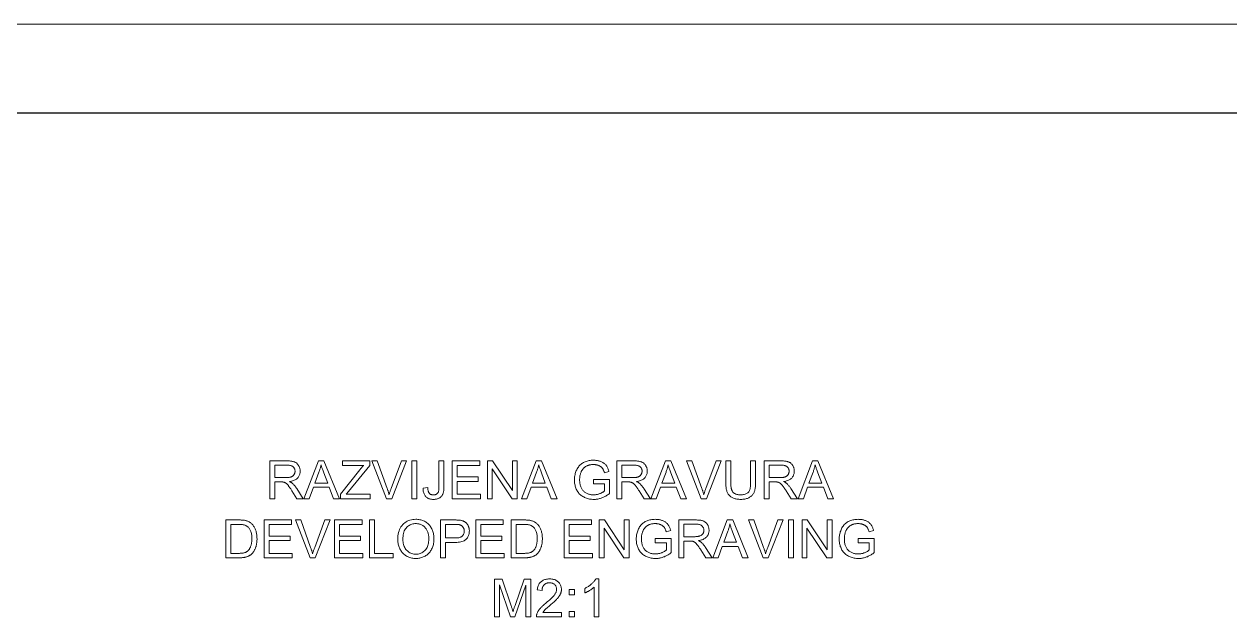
# Model space of a CAD drawing. Extents: x 0 to 594, y 0 to 575.
# Drawn here: x 426.4 to 521.9, y 373.1 to 420 of the extents above; entities that cross this region are included whole.
import ezdxf

# ---------------------------------------------------------------- set-up
doc = ezdxf.new("R2010")
doc.units = 0

msp = doc.modelspace()

# ---------------------------------------------------------------- linework, layer by layer
at = {"color": 7, "lineweight": 13}
msp.add_line((594, 420.043), (0, 420.043), dxfattribs=at)
at = {"color": 7, "lineweight": 30}
msp.add_line((586.929, 412.971), (28.286, 412.971), dxfattribs=at)
at = {"color": 7, "lineweight": 13}
for points in [[(445.867, 382.428), (445.867, 385.428), (447.197, 385.428), (447.275, 385.427), (447.35, 385.425), (447.42, 385.421), (447.487, 385.415), (447.55, 385.408), (447.609, 385.399), (447.664, 385.388), (447.715, 385.376), (447.763, 385.362), (447.807, 385.347), (447.848, 385.33), (447.887, 385.31), (447.924, 385.287), (447.96, 385.263), (447.994, 385.235), (448.027, 385.205), (448.058, 385.173), (448.087, 385.138), (448.114, 385.101), (448.14, 385.062), (448.164, 385.02), (448.185, 384.978), (448.204, 384.935), (448.22, 384.891), (448.234, 384.846), (448.245, 384.801), (448.254, 384.754), (448.26, 384.707), (448.264, 384.658), (448.265, 384.609), (448.263, 384.546), (448.257, 384.486), (448.246, 384.427), (448.232, 384.37), (448.213, 384.315), (448.191, 384.262), (448.164, 384.212), (448.133, 384.163), (448.098, 384.116), (448.058, 384.071), (448.015, 384.029), (447.967, 383.99), (447.914, 383.954), (447.857, 383.921), (447.795, 383.892), (447.729, 383.866), (447.659, 383.843), (447.584, 383.823), (447.504, 383.806), (447.42, 383.793), (447.451, 383.778), (447.48, 383.763), (447.508, 383.748), (447.534, 383.733), (447.559, 383.718), (447.582, 383.703), (447.603, 383.688), (447.624, 383.673), (447.642, 383.658), (447.659, 383.643), (447.694, 383.611), (447.728, 383.576), (447.762, 383.54), (447.796, 383.503), (447.829, 383.464), (447.861, 383.423), (447.894, 383.381), (447.926, 383.337), (447.958, 383.291), (447.989, 383.244), (448.511, 382.428), (448.011, 382.428), (447.614, 383.052), (447.58, 383.105), (447.547, 383.155), (447.515, 383.203), (447.485, 383.248), (447.456, 383.29), (447.428, 383.33), (447.401, 383.368), (447.375, 383.403), (447.351, 383.435), (447.328, 383.465), (447.306, 383.493), (447.284, 383.519), (447.262, 383.544), (447.242, 383.566), (447.221, 383.587), (447.201, 383.606), (447.182, 383.624), (447.163, 383.64), (447.144, 383.654), (447.126, 383.666), (447.108, 383.677), (447.091, 383.687), (447.073, 383.697), (447.055, 383.706), (447.036, 383.715), (447.018, 383.722), (447, 383.729), (446.982, 383.735), (446.964, 383.741), (446.945, 383.746), (446.931, 383.748), (446.915, 383.751), (446.897, 383.753), (446.877, 383.755), (446.856, 383.756), (446.833, 383.758), (446.808, 383.759), (446.782, 383.759), (446.754, 383.76), (446.724, 383.76), (446.264, 383.76), (446.264, 382.428)], [(446.264, 384.104), (447.117, 384.104), (447.17, 384.104), (447.221, 384.106), (447.27, 384.109), (447.316, 384.113), (447.36, 384.118), (447.401, 384.124), (447.44, 384.131), (447.477, 384.14), (447.511, 384.149), (447.543, 384.16), (447.573, 384.172), (447.601, 384.185), (447.628, 384.2), (447.654, 384.216), (447.678, 384.233), (447.7, 384.252), (447.721, 384.272), (447.741, 384.293), (447.759, 384.316), (447.776, 384.34), (447.791, 384.365), (447.805, 384.391), (447.817, 384.416), (447.827, 384.443), (447.836, 384.469), (447.843, 384.497), (447.849, 384.524), (447.853, 384.552), (447.855, 384.58), (447.856, 384.609), (447.854, 384.651), (447.85, 384.691), (447.842, 384.73), (447.831, 384.767), (447.817, 384.803), (447.8, 384.837), (447.78, 384.87), (447.757, 384.901), (447.731, 384.931), (447.701, 384.959), (447.669, 384.985), (447.632, 385.009), (447.592, 385.029), (447.549, 385.047), (447.502, 385.062), (447.451, 385.074), (447.397, 385.084), (447.339, 385.091), (447.278, 385.095), (447.213, 385.096), (446.264, 385.096)], [(448.558, 382.428), (449.71, 385.428), (450.138, 385.428), (451.365, 382.428), (450.913, 382.428), (450.563, 383.336), (449.309, 383.336), (448.979, 382.428)], [(449.423, 383.66), (450.44, 383.66), (450.127, 384.491), (450.099, 384.565), (450.073, 384.637), (450.048, 384.706), (450.024, 384.772), (450.002, 384.835), (449.982, 384.896), (449.963, 384.954), (449.945, 385.01), (449.929, 385.063), (449.914, 385.113), (449.903, 385.055), (449.89, 384.997), (449.876, 384.94), (449.861, 384.883), (449.845, 384.825), (449.829, 384.768), (449.811, 384.711), (449.793, 384.654), (449.773, 384.597), (449.753, 384.54)], [(451.443, 382.428), (451.443, 382.796), (452.98, 384.718), (453.013, 384.758), (453.045, 384.797), (453.077, 384.836), (453.108, 384.873), (453.14, 384.909), (453.171, 384.944), (453.201, 384.978), (453.231, 385.011), (453.261, 385.043), (453.291, 385.074), (451.617, 385.074), (451.617, 385.428), (453.766, 385.428), (453.766, 385.074), (452.082, 382.993), (451.899, 382.782), (453.815, 382.782), (453.815, 382.428)], [(455.1, 382.428), (453.938, 385.428), (454.367, 385.428), (455.147, 383.248), (455.166, 383.196), (455.183, 383.145), (455.201, 383.094), (455.217, 383.044), (455.234, 382.995), (455.249, 382.946), (455.264, 382.898), (455.278, 382.85), (455.292, 382.803), (455.305, 382.757), (455.319, 382.806), (455.333, 382.856), (455.348, 382.905), (455.364, 382.954), (455.38, 383.003), (455.396, 383.052), (455.413, 383.101), (455.43, 383.15), (455.448, 383.199), (455.466, 383.248), (456.277, 385.428), (456.682, 385.428), (455.507, 382.428)], [(457.105, 382.428), (457.105, 385.428), (457.502, 385.428), (457.502, 382.428)], [(458, 383.279), (458.358, 383.328), (458.362, 383.262), (458.368, 383.199), (458.375, 383.142), (458.385, 383.088), (458.397, 383.039), (458.411, 382.994), (458.427, 382.953), (458.445, 382.917), (458.465, 382.885), (458.487, 382.858), (458.511, 382.833), (458.536, 382.812), (458.563, 382.793), (458.592, 382.776), (458.623, 382.762), (458.656, 382.751), (458.69, 382.742), (458.726, 382.736), (458.764, 382.732), (458.804, 382.731), (458.833, 382.731), (458.862, 382.733), (458.89, 382.737), (458.917, 382.742), (458.943, 382.748), (458.968, 382.755), (458.993, 382.764), (459.017, 382.775), (459.04, 382.786), (459.062, 382.799), (459.083, 382.813), (459.102, 382.829), (459.121, 382.845), (459.138, 382.862), (459.153, 382.88), (459.168, 382.899), (459.181, 382.919), (459.192, 382.94), (459.202, 382.962), (459.211, 382.986), (459.219, 383.01), (459.226, 383.038), (459.232, 383.069), (459.237, 383.102), (459.242, 383.138), (459.246, 383.177), (459.248, 383.219), (459.25, 383.263), (459.252, 383.311), (459.252, 383.361), (459.252, 385.428), (459.649, 385.428), (459.649, 383.384), (459.648, 383.31), (459.645, 383.24), (459.641, 383.173), (459.635, 383.109), (459.626, 383.049), (459.616, 382.993), (459.604, 382.94), (459.591, 382.89), (459.575, 382.843), (459.558, 382.8), (459.539, 382.76), (459.517, 382.722), (459.494, 382.685), (459.468, 382.651), (459.44, 382.618), (459.41, 382.588), (459.378, 382.559), (459.344, 382.532), (459.308, 382.508), (459.27, 382.485), (459.229, 382.465), (459.188, 382.446), (459.145, 382.43), (459.101, 382.416), (459.055, 382.404), (459.008, 382.394), (458.959, 382.386), (458.91, 382.381), (458.859, 382.378), (458.806, 382.377), (458.729, 382.379), (458.655, 382.386), (458.586, 382.397), (458.52, 382.413), (458.457, 382.433), (458.399, 382.458), (458.344, 382.488), (458.293, 382.522), (458.245, 382.561), (458.201, 382.604), (458.161, 382.651), (458.126, 382.704), (458.095, 382.76), (458.068, 382.821), (458.046, 382.886), (458.028, 382.956), (458.014, 383.03), (458.005, 383.109), (458, 383.192)], [(460.306, 382.428), (460.306, 385.428), (462.475, 385.428), (462.475, 385.074), (460.703, 385.074), (460.703, 384.155), (462.363, 384.155), (462.363, 383.803), (460.703, 383.803), (460.703, 382.782), (462.545, 382.782), (462.545, 382.428)], [(463.089, 382.428), (463.089, 385.428), (463.496, 385.428), (465.072, 383.072), (465.072, 385.428), (465.453, 385.428), (465.453, 382.428), (465.045, 382.428), (463.47, 384.785), (463.47, 382.428)], [(465.79, 382.428), (466.942, 385.428), (467.37, 385.428), (468.598, 382.428), (468.146, 382.428), (467.796, 383.336), (466.541, 383.336), (466.212, 382.428)], [(466.656, 383.66), (467.673, 383.66), (467.36, 384.491), (467.332, 384.565), (467.306, 384.637), (467.281, 384.706), (467.257, 384.772), (467.235, 384.835), (467.215, 384.896), (467.195, 384.954), (467.178, 385.01), (467.162, 385.063), (467.147, 385.113), (467.135, 385.055), (467.122, 384.997), (467.108, 384.94), (467.094, 384.883), (467.078, 384.825), (467.061, 384.768), (467.044, 384.711), (467.025, 384.654), (467.006, 384.597), (466.985, 384.54)], [(471.483, 383.605), (471.483, 383.957), (472.754, 383.959), (472.754, 382.845), (472.695, 382.8), (472.636, 382.757), (472.577, 382.716), (472.517, 382.677), (472.457, 382.641), (472.396, 382.607), (472.335, 382.575), (472.274, 382.546), (472.212, 382.519), (472.15, 382.494), (472.088, 382.472), (472.025, 382.452), (471.962, 382.434), (471.899, 382.419), (471.835, 382.406), (471.771, 382.396), (471.707, 382.387), (471.642, 382.381), (471.577, 382.378), (471.512, 382.377), (471.424, 382.379), (471.338, 382.384), (471.254, 382.394), (471.171, 382.407), (471.09, 382.424), (471.011, 382.445), (470.933, 382.469), (470.857, 382.498), (470.782, 382.53), (470.709, 382.566), (470.638, 382.606), (470.571, 382.648), (470.508, 382.695), (470.448, 382.744), (470.392, 382.797), (470.339, 382.854), (470.29, 382.914), (470.244, 382.977), (470.202, 383.043), (470.163, 383.113), (470.128, 383.186), (470.097, 383.26), (470.069, 383.336), (470.046, 383.413), (470.025, 383.492), (470.009, 383.573), (469.996, 383.656), (469.987, 383.74), (469.981, 383.826), (469.979, 383.914), (469.981, 384.001), (469.987, 384.086), (469.996, 384.171), (470.009, 384.255), (470.025, 384.337), (470.045, 384.418), (470.069, 384.498), (470.096, 384.577), (470.128, 384.655), (470.162, 384.731), (470.201, 384.805), (470.242, 384.875), (470.287, 384.941), (470.335, 385.003), (470.386, 385.062), (470.44, 385.116), (470.498, 385.167), (470.558, 385.213), (470.622, 385.256), (470.689, 385.295), (470.759, 385.33), (470.831, 385.361), (470.905, 385.389), (470.981, 385.413), (471.059, 385.433), (471.139, 385.45), (471.222, 385.462), (471.306, 385.472), (471.393, 385.477), (471.481, 385.479), (471.546, 385.478), (471.609, 385.475), (471.671, 385.47), (471.732, 385.462), (471.791, 385.453), (471.849, 385.441), (471.906, 385.427), (471.962, 385.412), (472.016, 385.394), (472.07, 385.374), (472.121, 385.352), (472.17, 385.328), (472.217, 385.303), (472.262, 385.276), (472.304, 385.248), (472.344, 385.217), (472.382, 385.185), (472.418, 385.152), (472.451, 385.117), (472.482, 385.08), (472.511, 385.041), (472.539, 385), (472.565, 384.957), (472.59, 384.911), (472.613, 384.863), (472.635, 384.813), (472.656, 384.76), (472.675, 384.705), (472.693, 384.648), (472.709, 384.589), (472.351, 384.491), (472.337, 384.535), (472.323, 384.578), (472.308, 384.619), (472.292, 384.658), (472.275, 384.695), (472.258, 384.73), (472.24, 384.763), (472.222, 384.794), (472.203, 384.824), (472.183, 384.851), (472.162, 384.876), (472.14, 384.901), (472.115, 384.925), (472.089, 384.947), (472.061, 384.969), (472.032, 384.989), (472.001, 385.009), (471.968, 385.027), (471.933, 385.044), (471.897, 385.061), (471.859, 385.076), (471.821, 385.089), (471.781, 385.101), (471.741, 385.111), (471.7, 385.12), (471.659, 385.127), (471.616, 385.132), (471.573, 385.136), (471.528, 385.139), (471.483, 385.139), (471.43, 385.138), (471.377, 385.136), (471.327, 385.132), (471.277, 385.126), (471.23, 385.119), (471.183, 385.109), (471.138, 385.099), (471.095, 385.086), (471.053, 385.072), (471.013, 385.056), (470.974, 385.039), (470.936, 385.021), (470.9, 385.002), (470.866, 384.982), (470.833, 384.961), (470.802, 384.938), (470.772, 384.915), (470.744, 384.89), (470.718, 384.865), (470.692, 384.839), (470.669, 384.811), (470.646, 384.783), (470.624, 384.755), (470.604, 384.726), (470.584, 384.697), (470.566, 384.667), (470.549, 384.636), (470.532, 384.605), (470.517, 384.574), (470.503, 384.542), (470.481, 384.486), (470.462, 384.429), (470.445, 384.371), (470.43, 384.312), (470.417, 384.252), (470.407, 384.191), (470.399, 384.129), (470.393, 384.066), (470.39, 384.003), (470.389, 383.938), (470.39, 383.859), (470.394, 383.783), (470.401, 383.709), (470.411, 383.638), (470.423, 383.57), (470.438, 383.504), (470.456, 383.441), (470.477, 383.38), (470.5, 383.322), (470.527, 383.267), (470.556, 383.214), (470.587, 383.164), (470.621, 383.117), (470.657, 383.073), (470.696, 383.032), (470.738, 382.993), (470.782, 382.957), (470.828, 382.924), (470.877, 382.893), (470.929, 382.866), (470.982, 382.841), (471.036, 382.819), (471.09, 382.799), (471.145, 382.782), (471.201, 382.768), (471.257, 382.756), (471.314, 382.747), (471.372, 382.74), (471.43, 382.736), (471.489, 382.735), (471.541, 382.736), (471.592, 382.739), (471.643, 382.744), (471.694, 382.751), (471.744, 382.76), (471.794, 382.771), (471.844, 382.783), (471.894, 382.798), (471.944, 382.815), (471.993, 382.834), (472.041, 382.854), (472.086, 382.874), (472.13, 382.895), (472.17, 382.916), (472.209, 382.937), (472.245, 382.958), (472.279, 382.98), (472.31, 383.001), (472.339, 383.023), (472.365, 383.046), (472.365, 383.605)], [(473.346, 382.428), (473.346, 385.428), (474.676, 385.428), (474.754, 385.427), (474.828, 385.425), (474.899, 385.421), (474.966, 385.415), (475.029, 385.408), (475.088, 385.399), (475.143, 385.388), (475.194, 385.376), (475.242, 385.362), (475.286, 385.347), (475.326, 385.33), (475.366, 385.31), (475.403, 385.287), (475.439, 385.263), (475.473, 385.235), (475.506, 385.205), (475.537, 385.173), (475.566, 385.138), (475.593, 385.101), (475.619, 385.062), (475.643, 385.02), (475.664, 384.978), (475.683, 384.935), (475.699, 384.891), (475.713, 384.846), (475.724, 384.801), (475.733, 384.754), (475.739, 384.707), (475.743, 384.658), (475.744, 384.609), (475.742, 384.546), (475.736, 384.486), (475.725, 384.427), (475.711, 384.37), (475.692, 384.315), (475.669, 384.262), (475.643, 384.212), (475.612, 384.163), (475.577, 384.116), (475.537, 384.071), (475.494, 384.029), (475.446, 383.99), (475.393, 383.954), (475.336, 383.921), (475.274, 383.892), (475.208, 383.866), (475.138, 383.843), (475.062, 383.823), (474.983, 383.806), (474.899, 383.793), (474.93, 383.778), (474.959, 383.763), (474.986, 383.748), (475.013, 383.733), (475.037, 383.718), (475.061, 383.703), (475.082, 383.688), (475.102, 383.673), (475.121, 383.658), (475.138, 383.643), (475.173, 383.611), (475.207, 383.576), (475.241, 383.54), (475.274, 383.503), (475.308, 383.464), (475.34, 383.423), (475.373, 383.381), (475.405, 383.337), (475.436, 383.291), (475.468, 383.244), (475.989, 382.428), (475.49, 382.428), (475.093, 383.052), (475.059, 383.105), (475.026, 383.155), (474.994, 383.203), (474.964, 383.248), (474.935, 383.29), (474.907, 383.33), (474.88, 383.368), (474.854, 383.403), (474.83, 383.435), (474.807, 383.465), (474.784, 383.493), (474.763, 383.519), (474.741, 383.544), (474.72, 383.566), (474.7, 383.587), (474.68, 383.606), (474.661, 383.624), (474.642, 383.64), (474.623, 383.654), (474.605, 383.666), (474.587, 383.677), (474.569, 383.687), (474.551, 383.697), (474.533, 383.706), (474.515, 383.715), (474.497, 383.722), (474.479, 383.729), (474.461, 383.735), (474.442, 383.741), (474.424, 383.746), (474.41, 383.748), (474.394, 383.751), (474.376, 383.753), (474.356, 383.755), (474.335, 383.756), (474.312, 383.758), (474.287, 383.759), (474.261, 383.759), (474.233, 383.76), (474.203, 383.76), (473.743, 383.76), (473.743, 382.428)], [(473.743, 384.104), (474.596, 384.104), (474.649, 384.104), (474.7, 384.106), (474.749, 384.109), (474.795, 384.113), (474.838, 384.118), (474.88, 384.124), (474.919, 384.131), (474.955, 384.14), (474.99, 384.149), (475.022, 384.16), (475.052, 384.172), (475.08, 384.185), (475.107, 384.2), (475.133, 384.216), (475.157, 384.233), (475.179, 384.252), (475.2, 384.272), (475.22, 384.293), (475.238, 384.316), (475.255, 384.34), (475.27, 384.365), (475.284, 384.391), (475.296, 384.416), (475.306, 384.443), (475.315, 384.469), (475.322, 384.497), (475.327, 384.524), (475.331, 384.552), (475.334, 384.58), (475.335, 384.609), (475.333, 384.651), (475.328, 384.691), (475.321, 384.73), (475.31, 384.767), (475.296, 384.803), (475.279, 384.837), (475.259, 384.87), (475.236, 384.901), (475.21, 384.931), (475.18, 384.959), (475.147, 384.985), (475.111, 385.009), (475.071, 385.029), (475.028, 385.047), (474.981, 385.062), (474.93, 385.074), (474.876, 385.084), (474.818, 385.091), (474.757, 385.095), (474.692, 385.096), (473.743, 385.096)], [(476.037, 382.428), (477.189, 385.428), (477.616, 385.428), (478.844, 382.428), (478.392, 382.428), (478.042, 383.336), (476.788, 383.336), (476.458, 382.428)], [(476.902, 383.66), (477.919, 383.66), (477.606, 384.491), (477.578, 384.565), (477.552, 384.637), (477.527, 384.706), (477.503, 384.772), (477.481, 384.835), (477.461, 384.896), (477.442, 384.954), (477.424, 385.01), (477.408, 385.063), (477.393, 385.113), (477.381, 385.055), (477.368, 384.997), (477.355, 384.94), (477.34, 384.883), (477.324, 384.825), (477.308, 384.768), (477.29, 384.711), (477.272, 384.654), (477.252, 384.597), (477.232, 384.54)], [(480.019, 382.428), (478.856, 385.428), (479.286, 385.428), (480.066, 383.248), (480.084, 383.196), (480.102, 383.145), (480.12, 383.094), (480.136, 383.044), (480.152, 382.995), (480.168, 382.946), (480.183, 382.898), (480.197, 382.85), (480.21, 382.803), (480.223, 382.757), (480.238, 382.806), (480.252, 382.856), (480.267, 382.905), (480.283, 382.954), (480.299, 383.003), (480.315, 383.052), (480.332, 383.101), (480.349, 383.15), (480.367, 383.199), (480.385, 383.248), (481.195, 385.428), (481.601, 385.428), (480.426, 382.428)], [(483.925, 385.428), (484.322, 385.428), (484.322, 383.695), (484.321, 383.606), (484.318, 383.521), (484.313, 383.44), (484.306, 383.363), (484.297, 383.289), (484.286, 383.219), (484.272, 383.153), (484.257, 383.09), (484.239, 383.031), (484.22, 382.976), (484.198, 382.924), (484.173, 382.874), (484.144, 382.826), (484.112, 382.779), (484.077, 382.735), (484.038, 382.693), (483.996, 382.652), (483.951, 382.614), (483.902, 382.578), (483.851, 382.543), (483.796, 382.512), (483.737, 382.483), (483.675, 382.458), (483.61, 382.437), (483.542, 382.418), (483.47, 382.403), (483.395, 382.392), (483.317, 382.383), (483.235, 382.378), (483.15, 382.377), (483.067, 382.378), (482.987, 382.383), (482.911, 382.39), (482.837, 382.4), (482.767, 382.413), (482.699, 382.429), (482.635, 382.448), (482.574, 382.47), (482.515, 382.494), (482.46, 382.522), (482.408, 382.552), (482.359, 382.585), (482.313, 382.621), (482.27, 382.659), (482.23, 382.7), (482.194, 382.743), (482.16, 382.789), (482.129, 382.838), (482.102, 382.889), (482.077, 382.943), (482.056, 383), (482.036, 383.061), (482.019, 383.126), (482.004, 383.195), (481.992, 383.268), (481.981, 383.345), (481.973, 383.427), (481.967, 383.512), (481.964, 383.601), (481.963, 383.695), (481.963, 385.428), (482.36, 385.428), (482.36, 383.697), (482.361, 383.621), (482.363, 383.548), (482.366, 383.481), (482.371, 383.417), (482.378, 383.357), (482.386, 383.302), (482.395, 383.25), (482.406, 383.203), (482.419, 383.16), (482.433, 383.121), (482.448, 383.084), (482.466, 383.05), (482.486, 383.017), (482.507, 382.986), (482.531, 382.957), (482.557, 382.929), (482.585, 382.903), (482.616, 382.879), (482.648, 382.856), (482.682, 382.835), (482.718, 382.816), (482.756, 382.799), (482.795, 382.784), (482.836, 382.771), (482.879, 382.76), (482.923, 382.751), (482.969, 382.744), (483.016, 382.739), (483.065, 382.736), (483.115, 382.735), (483.2, 382.737), (483.28, 382.743), (483.355, 382.753), (483.425, 382.767), (483.49, 382.784), (483.55, 382.806), (483.605, 382.832), (483.655, 382.862), (483.699, 382.896), (483.739, 382.933), (483.775, 382.977), (483.806, 383.027), (483.834, 383.085), (483.858, 383.151), (483.879, 383.223), (483.896, 383.303), (483.909, 383.391), (483.918, 383.485), (483.923, 383.587), (483.925, 383.697)], [(484.989, 382.428), (484.989, 385.428), (486.32, 385.428), (486.398, 385.427), (486.472, 385.425), (486.543, 385.421), (486.61, 385.415), (486.673, 385.408), (486.732, 385.399), (486.787, 385.388), (486.838, 385.376), (486.886, 385.362), (486.929, 385.347), (486.97, 385.33), (487.01, 385.31), (487.047, 385.287), (487.083, 385.263), (487.117, 385.235), (487.15, 385.205), (487.181, 385.173), (487.21, 385.138), (487.237, 385.101), (487.263, 385.062), (487.287, 385.02), (487.308, 384.978), (487.327, 384.935), (487.343, 384.891), (487.357, 384.846), (487.368, 384.801), (487.377, 384.754), (487.383, 384.707), (487.387, 384.658), (487.388, 384.609), (487.386, 384.546), (487.38, 384.486), (487.369, 384.427), (487.355, 384.37), (487.336, 384.315), (487.313, 384.262), (487.287, 384.212), (487.256, 384.163), (487.22, 384.116), (487.181, 384.071), (487.138, 384.029), (487.089, 383.99), (487.037, 383.954), (486.98, 383.921), (486.918, 383.892), (486.852, 383.866), (486.781, 383.843), (486.706, 383.823), (486.627, 383.806), (486.543, 383.793), (486.573, 383.778), (486.603, 383.763), (486.63, 383.748), (486.657, 383.733), (486.681, 383.718), (486.705, 383.703), (486.726, 383.688), (486.746, 383.673), (486.765, 383.658), (486.782, 383.643), (486.817, 383.611), (486.851, 383.576), (486.885, 383.54), (486.918, 383.503), (486.951, 383.464), (486.984, 383.423), (487.017, 383.381), (487.049, 383.337), (487.08, 383.291), (487.112, 383.244), (487.633, 382.428), (487.134, 382.428), (486.737, 383.052), (486.703, 383.105), (486.67, 383.155), (486.638, 383.203), (486.608, 383.248), (486.578, 383.29), (486.55, 383.33), (486.524, 383.368), (486.498, 383.403), (486.474, 383.435), (486.451, 383.465), (486.428, 383.493), (486.407, 383.519), (486.385, 383.544), (486.364, 383.566), (486.344, 383.587), (486.324, 383.606), (486.305, 383.624), (486.286, 383.64), (486.267, 383.654), (486.249, 383.666), (486.231, 383.677), (486.213, 383.687), (486.195, 383.697), (486.177, 383.706), (486.159, 383.715), (486.141, 383.722), (486.123, 383.729), (486.105, 383.735), (486.086, 383.741), (486.068, 383.746), (486.054, 383.748), (486.037, 383.751), (486.02, 383.753), (486, 383.755), (485.979, 383.756), (485.956, 383.758), (485.931, 383.759), (485.905, 383.759), (485.877, 383.76), (485.847, 383.76), (485.386, 383.76), (485.386, 382.428)], [(485.386, 384.104), (486.24, 384.104), (486.293, 384.104), (486.344, 384.106), (486.392, 384.109), (486.439, 384.113), (486.482, 384.118), (486.524, 384.124), (486.563, 384.131), (486.599, 384.14), (486.634, 384.149), (486.665, 384.16), (486.695, 384.172), (486.724, 384.185), (486.751, 384.2), (486.776, 384.216), (486.801, 384.233), (486.823, 384.252), (486.844, 384.272), (486.864, 384.293), (486.882, 384.316), (486.899, 384.34), (486.914, 384.365), (486.927, 384.391), (486.939, 384.416), (486.95, 384.443), (486.959, 384.469), (486.966, 384.497), (486.971, 384.524), (486.975, 384.552), (486.978, 384.58), (486.979, 384.609), (486.977, 384.651), (486.972, 384.691), (486.965, 384.73), (486.954, 384.767), (486.94, 384.803), (486.923, 384.837), (486.903, 384.87), (486.88, 384.901), (486.853, 384.931), (486.824, 384.959), (486.791, 384.985), (486.755, 385.009), (486.715, 385.029), (486.672, 385.047), (486.625, 385.062), (486.574, 385.074), (486.52, 385.084), (486.462, 385.091), (486.401, 385.095), (486.336, 385.096), (485.386, 385.096)], [(487.68, 382.428), (488.833, 385.428), (489.26, 385.428), (490.488, 382.428), (490.036, 382.428), (489.686, 383.336), (488.431, 383.336), (488.102, 382.428)], [(488.546, 383.66), (489.563, 383.66), (489.25, 384.491), (489.222, 384.565), (489.196, 384.637), (489.171, 384.706), (489.147, 384.772), (489.125, 384.835), (489.105, 384.896), (489.086, 384.954), (489.068, 385.01), (489.052, 385.063), (489.037, 385.113), (489.025, 385.055), (489.012, 384.997), (488.999, 384.94), (488.984, 384.883), (488.968, 384.825), (488.952, 384.768), (488.934, 384.711), (488.915, 384.654), (488.896, 384.597), (488.876, 384.54)], [(442.365, 377.746), (442.365, 380.746), (443.399, 380.746), (443.467, 380.745), (443.532, 380.744), (443.594, 380.742), (443.652, 380.739), (443.707, 380.735), (443.759, 380.73), (443.807, 380.725), (443.853, 380.718), (443.894, 380.711), (443.933, 380.703), (443.984, 380.69), (444.033, 380.675), (444.081, 380.658), (444.127, 380.64), (444.172, 380.619), (444.215, 380.597), (444.257, 380.573), (444.297, 380.546), (444.336, 380.518), (444.373, 380.488), (444.419, 380.447), (444.463, 380.403), (444.504, 380.358), (444.544, 380.31), (444.58, 380.259), (444.615, 380.207), (444.646, 380.152), (444.676, 380.096), (444.703, 380.037), (444.728, 379.975), (444.75, 379.912), (444.77, 379.847), (444.788, 379.78), (444.803, 379.711), (444.816, 379.641), (444.827, 379.569), (444.835, 379.495), (444.841, 379.419), (444.844, 379.341), (444.846, 379.262), (444.845, 379.195), (444.842, 379.129), (444.838, 379.064), (444.833, 379.001), (444.826, 378.94), (444.817, 378.88), (444.806, 378.822), (444.794, 378.765), (444.781, 378.71), (444.766, 378.656), (444.749, 378.604), (444.732, 378.554), (444.714, 378.506), (444.695, 378.46), (444.675, 378.415), (444.654, 378.372), (444.632, 378.331), (444.609, 378.292), (444.586, 378.255), (444.561, 378.219), (444.536, 378.186), (444.51, 378.153), (444.484, 378.122), (444.457, 378.093), (444.43, 378.065), (444.403, 378.038), (444.375, 378.013), (444.346, 377.99), (444.317, 377.968), (444.288, 377.947), (444.258, 377.928), (444.226, 377.91), (444.193, 377.892), (444.159, 377.876), (444.124, 377.86), (444.088, 377.846), (444.05, 377.832), (444.011, 377.819), (443.971, 377.808), (443.93, 377.797), (443.887, 377.787), (443.843, 377.778), (443.798, 377.771), (443.752, 377.764), (443.704, 377.759), (443.656, 377.754), (443.606, 377.75), (443.554, 377.748), (443.502, 377.746), (443.448, 377.746)], [(442.762, 378.1), (443.403, 378.1), (443.461, 378.1), (443.516, 378.102), (443.569, 378.105), (443.62, 378.109), (443.668, 378.114), (443.713, 378.12), (443.756, 378.127), (443.796, 378.135), (443.833, 378.145), (443.868, 378.155), (443.901, 378.167), (443.933, 378.179), (443.964, 378.192), (443.992, 378.206), (444.02, 378.222), (444.046, 378.238), (444.071, 378.254), (444.095, 378.272), (444.117, 378.291), (444.137, 378.311), (444.165, 378.34), (444.191, 378.371), (444.217, 378.404), (444.24, 378.439), (444.263, 378.476), (444.284, 378.515), (444.305, 378.556), (444.323, 378.599), (444.341, 378.643), (444.357, 378.69), (444.372, 378.739), (444.386, 378.79), (444.398, 378.842), (444.408, 378.897), (444.417, 378.954), (444.424, 379.013), (444.429, 379.074), (444.433, 379.136), (444.435, 379.201), (444.436, 379.268), (444.435, 379.36), (444.43, 379.448), (444.422, 379.531), (444.412, 379.61), (444.398, 379.684), (444.381, 379.755), (444.361, 379.82), (444.337, 379.882), (444.311, 379.939), (444.282, 379.992), (444.25, 380.041), (444.217, 380.086), (444.183, 380.128), (444.148, 380.167), (444.111, 380.203), (444.072, 380.235), (444.033, 380.264), (443.992, 380.289), (443.95, 380.311), (443.906, 380.33), (443.872, 380.342), (443.835, 380.352), (443.793, 380.362), (443.747, 380.37), (443.698, 380.376), (443.645, 380.382), (443.588, 380.386), (443.526, 380.389), (443.461, 380.391), (443.393, 380.392), (442.762, 380.392)], [(445.4, 377.746), (445.4, 380.746), (447.569, 380.746), (447.569, 380.392), (445.797, 380.392), (445.797, 379.473), (447.457, 379.473), (447.457, 379.121), (445.797, 379.121), (445.797, 378.1), (447.639, 378.1), (447.639, 377.746)], [(449.045, 377.746), (447.882, 380.746), (448.312, 380.746), (449.092, 378.566), (449.11, 378.514), (449.128, 378.463), (449.146, 378.412), (449.162, 378.362), (449.178, 378.313), (449.194, 378.264), (449.209, 378.216), (449.223, 378.168), (449.236, 378.121), (449.249, 378.075), (449.263, 378.124), (449.278, 378.173), (449.293, 378.223), (449.309, 378.272), (449.325, 378.321), (449.341, 378.37), (449.358, 378.419), (449.375, 378.468), (449.393, 378.517), (449.411, 378.566), (450.221, 380.746), (450.627, 380.746), (449.452, 377.746)], [(450.991, 377.746), (450.991, 380.746), (453.16, 380.746), (453.16, 380.392), (451.388, 380.392), (451.388, 379.473), (453.047, 379.473), (453.047, 379.121), (451.388, 379.121), (451.388, 378.1), (453.23, 378.1), (453.23, 377.746)], [(453.762, 377.746), (453.762, 380.746), (454.159, 380.746), (454.159, 378.1), (455.636, 378.1), (455.636, 377.746)], [(455.988, 379.207), (455.992, 379.353), (456.004, 379.493), (456.024, 379.626), (456.052, 379.753), (456.088, 379.873), (456.133, 379.986), (456.185, 380.094), (456.245, 380.194), (456.313, 380.289), (456.389, 380.376), (456.472, 380.457), (456.559, 380.528), (456.651, 380.592), (456.747, 380.647), (456.849, 380.693), (456.954, 380.731), (457.065, 380.761), (457.18, 380.782), (457.3, 380.795), (457.425, 380.799), (457.507, 380.797), (457.588, 380.791), (457.667, 380.781), (457.744, 380.767), (457.82, 380.749), (457.894, 380.727), (457.966, 380.702), (458.037, 380.672), (458.106, 380.638), (458.174, 380.6), (458.239, 380.559), (458.301, 380.515), (458.359, 380.467), (458.415, 380.417), (458.468, 380.363), (458.517, 380.306), (458.563, 380.246), (458.606, 380.183), (458.646, 380.116), (458.682, 380.047), (458.715, 379.975), (458.745, 379.901), (458.771, 379.825), (458.794, 379.748), (458.813, 379.668), (458.829, 379.587), (458.841, 379.503), (458.85, 379.418), (458.855, 379.331), (458.857, 379.242), (458.855, 379.151), (458.85, 379.063), (458.841, 378.976), (458.828, 378.892), (458.811, 378.809), (458.791, 378.729), (458.767, 378.65), (458.739, 378.573), (458.708, 378.498), (458.673, 378.425), (458.635, 378.355), (458.593, 378.288), (458.549, 378.225), (458.501, 378.165), (458.45, 378.109), (458.397, 378.056), (458.34, 378.007), (458.28, 377.961), (458.217, 377.919), (458.151, 377.88), (458.083, 377.845), (458.014, 377.813), (457.944, 377.785), (457.872, 377.761), (457.8, 377.741), (457.727, 377.724), (457.652, 377.711), (457.577, 377.702), (457.5, 377.696), (457.423, 377.695), (457.339, 377.697), (457.257, 377.703), (457.177, 377.713), (457.098, 377.727), (457.022, 377.746), (456.947, 377.768), (456.874, 377.795), (456.802, 377.826), (456.733, 377.86), (456.665, 377.899), (456.6, 377.942), (456.539, 377.987), (456.48, 378.035), (456.424, 378.087), (456.372, 378.141), (456.323, 378.199), (456.278, 378.259), (456.235, 378.322), (456.196, 378.389), (456.16, 378.458), (456.127, 378.529), (456.098, 378.601), (456.072, 378.674), (456.05, 378.748), (456.031, 378.822), (456.016, 378.897), (456.004, 378.974), (455.995, 379.051), (455.99, 379.128)], [(456.397, 379.201), (456.4, 379.095), (456.409, 378.993), (456.424, 378.896), (456.444, 378.804), (456.47, 378.716), (456.502, 378.633), (456.54, 378.554), (456.584, 378.48), (456.634, 378.411), (456.689, 378.346), (456.749, 378.287), (456.812, 378.234), (456.877, 378.187), (456.946, 378.147), (457.018, 378.112), (457.092, 378.084), (457.17, 378.062), (457.251, 378.047), (457.334, 378.037), (457.421, 378.034), (457.509, 378.037), (457.594, 378.047), (457.675, 378.063), (457.754, 378.085), (457.829, 378.113), (457.901, 378.148), (457.97, 378.189), (458.036, 378.236), (458.099, 378.29), (458.158, 378.349), (458.213, 378.415), (458.263, 378.486), (458.306, 378.562), (458.344, 378.644), (458.375, 378.731), (458.402, 378.823), (458.422, 378.92), (458.436, 379.023), (458.445, 379.13), (458.448, 379.244), (458.447, 379.316), (458.443, 379.386), (458.437, 379.455), (458.428, 379.522), (458.417, 379.587), (458.403, 379.65), (458.387, 379.711), (458.369, 379.77), (458.348, 379.828), (458.324, 379.883), (458.298, 379.937), (458.27, 379.988), (458.239, 380.036), (458.207, 380.082), (458.172, 380.126), (458.134, 380.167), (458.095, 380.205), (458.053, 380.242), (458.008, 380.275), (457.962, 380.307), (457.914, 380.335), (457.864, 380.361), (457.814, 380.383), (457.762, 380.403), (457.709, 380.42), (457.655, 380.433), (457.599, 380.444), (457.543, 380.451), (457.485, 380.456), (457.427, 380.457), (457.344, 380.454), (457.263, 380.446), (457.184, 380.431), (457.108, 380.411), (457.035, 380.385), (456.963, 380.353), (456.894, 380.315), (456.828, 380.272), (456.763, 380.223), (456.701, 380.168), (456.644, 380.106), (456.592, 380.036), (456.546, 379.959), (456.507, 379.874), (456.473, 379.781), (456.446, 379.681), (456.425, 379.572), (456.41, 379.456), (456.4, 379.332)], [(459.369, 377.746), (459.369, 380.746), (460.5, 380.746), (460.559, 380.745), (460.614, 380.745), (460.667, 380.743), (460.717, 380.741), (460.764, 380.739), (460.808, 380.735), (460.849, 380.732), (460.888, 380.727), (460.924, 380.723), (460.957, 380.717), (461, 380.709), (461.042, 380.7), (461.083, 380.689), (461.122, 380.677), (461.16, 380.664), (461.196, 380.649), (461.231, 380.633), (461.264, 380.616), (461.297, 380.597), (461.327, 380.577), (461.356, 380.555), (461.385, 380.532), (461.411, 380.507), (461.437, 380.481), (461.462, 380.453), (461.485, 380.423), (461.508, 380.392), (461.529, 380.359), (461.549, 380.324), (461.568, 380.287), (461.585, 380.25), (461.6, 380.211), (461.614, 380.172), (461.626, 380.132), (461.636, 380.092), (461.644, 380.051), (461.65, 380.009), (461.655, 379.966), (461.658, 379.922), (461.659, 379.878), (461.656, 379.803), (461.649, 379.73), (461.637, 379.659), (461.62, 379.591), (461.598, 379.525), (461.571, 379.461), (461.539, 379.4), (461.503, 379.341), (461.461, 379.285), (461.415, 379.23), (461.362, 379.18), (461.302, 379.135), (461.234, 379.095), (461.157, 379.061), (461.073, 379.032), (460.981, 379.008), (460.882, 378.989), (460.774, 378.976), (460.659, 378.968), (460.535, 378.965), (459.766, 378.965), (459.766, 377.746)], [(459.766, 379.319), (460.541, 379.319), (460.616, 379.321), (460.686, 379.325), (460.752, 379.332), (460.813, 379.342), (460.87, 379.355), (460.923, 379.371), (460.971, 379.39), (461.014, 379.411), (461.053, 379.435), (461.088, 379.463), (461.118, 379.492), (461.146, 379.525), (461.17, 379.559), (461.191, 379.596), (461.209, 379.635), (461.223, 379.677), (461.235, 379.72), (461.243, 379.766), (461.248, 379.815), (461.249, 379.866), (461.248, 379.903), (461.246, 379.939), (461.241, 379.974), (461.234, 380.008), (461.226, 380.04), (461.215, 380.072), (461.203, 380.103), (461.188, 380.132), (461.172, 380.161), (461.154, 380.188), (461.135, 380.214), (461.114, 380.238), (461.092, 380.26), (461.068, 380.281), (461.044, 380.299), (461.018, 380.316), (460.991, 380.331), (460.963, 380.344), (460.934, 380.356), (460.904, 380.365), (460.882, 380.37), (460.857, 380.375), (460.828, 380.379), (460.796, 380.382), (460.761, 380.385), (460.722, 380.387), (460.68, 380.389), (460.634, 380.391), (460.585, 380.391), (460.533, 380.392), (459.766, 380.392)], [(462.172, 377.746), (462.172, 380.746), (464.341, 380.746), (464.341, 380.392), (462.569, 380.392), (462.569, 379.473), (464.229, 379.473), (464.229, 379.121), (462.569, 379.121), (462.569, 378.1), (464.411, 378.1), (464.411, 377.746)], [(464.959, 377.746), (464.959, 380.746), (465.993, 380.746), (466.061, 380.745), (466.126, 380.744), (466.188, 380.742), (466.246, 380.739), (466.301, 380.735), (466.353, 380.73), (466.402, 380.725), (466.447, 380.718), (466.488, 380.711), (466.527, 380.703), (466.578, 380.69), (466.627, 380.675), (466.675, 380.658), (466.721, 380.64), (466.766, 380.619), (466.809, 380.597), (466.851, 380.573), (466.891, 380.546), (466.93, 380.518), (466.967, 380.488), (467.013, 380.447), (467.057, 380.403), (467.099, 380.358), (467.138, 380.31), (467.174, 380.259), (467.209, 380.207), (467.241, 380.152), (467.27, 380.096), (467.297, 380.037), (467.322, 379.975), (467.344, 379.912), (467.364, 379.847), (467.382, 379.78), (467.397, 379.711), (467.41, 379.641), (467.421, 379.569), (467.429, 379.495), (467.435, 379.419), (467.439, 379.341), (467.44, 379.262), (467.439, 379.195), (467.436, 379.129), (467.432, 379.064), (467.427, 379.001), (467.42, 378.94), (467.411, 378.88), (467.401, 378.822), (467.389, 378.765), (467.375, 378.71), (467.36, 378.656), (467.343, 378.604), (467.326, 378.554), (467.308, 378.506), (467.289, 378.46), (467.269, 378.415), (467.248, 378.372), (467.226, 378.331), (467.203, 378.292), (467.18, 378.255), (467.155, 378.219), (467.13, 378.186), (467.104, 378.153), (467.078, 378.122), (467.052, 378.093), (467.025, 378.065), (466.997, 378.038), (466.969, 378.013), (466.94, 377.99), (466.911, 377.968), (466.882, 377.947), (466.852, 377.928), (466.82, 377.91), (466.787, 377.892), (466.754, 377.876), (466.718, 377.86), (466.682, 377.846), (466.644, 377.832), (466.605, 377.819), (466.565, 377.808), (466.524, 377.797), (466.481, 377.787), (466.438, 377.778), (466.392, 377.771), (466.346, 377.764), (466.299, 377.759), (466.25, 377.754), (466.2, 377.75), (466.148, 377.748), (466.096, 377.746), (466.042, 377.746)], [(465.356, 378.1), (465.997, 378.1), (466.055, 378.1), (466.111, 378.102), (466.163, 378.105), (466.214, 378.109), (466.262, 378.114), (466.307, 378.12), (466.35, 378.127), (466.39, 378.135), (466.427, 378.145), (466.463, 378.155), (466.496, 378.167), (466.527, 378.179), (466.558, 378.192), (466.587, 378.206), (466.614, 378.222), (466.64, 378.238), (466.665, 378.254), (466.689, 378.272), (466.711, 378.291), (466.732, 378.311), (466.759, 378.34), (466.786, 378.371), (466.811, 378.404), (466.835, 378.439), (466.857, 378.476), (466.879, 378.515), (466.899, 378.556), (466.918, 378.599), (466.935, 378.643), (466.952, 378.69), (466.967, 378.739), (466.98, 378.79), (466.992, 378.842), (467.002, 378.897), (467.011, 378.954), (467.018, 379.013), (467.023, 379.074), (467.027, 379.136), (467.03, 379.201), (467.03, 379.268), (467.029, 379.36), (467.024, 379.448), (467.016, 379.531), (467.006, 379.61), (466.992, 379.684), (466.975, 379.755), (466.955, 379.82), (466.932, 379.882), (466.905, 379.939), (466.876, 379.992), (466.844, 380.041), (466.811, 380.086), (466.777, 380.128), (466.742, 380.167), (466.705, 380.203), (466.667, 380.235), (466.627, 380.264), (466.586, 380.289), (466.544, 380.311), (466.5, 380.33), (466.467, 380.342), (466.429, 380.352), (466.387, 380.362), (466.342, 380.37), (466.292, 380.376), (466.239, 380.382), (466.182, 380.386), (466.121, 380.389), (466.056, 380.391), (465.987, 380.392), (465.356, 380.392)], [(469.159, 377.746), (469.159, 380.746), (471.328, 380.746), (471.328, 380.392), (469.556, 380.392), (469.556, 379.473), (471.215, 379.473), (471.215, 379.121), (469.556, 379.121), (469.556, 378.1), (471.397, 378.1), (471.397, 377.746)], [(471.942, 377.746), (471.942, 380.746), (472.349, 380.746), (473.925, 378.39), (473.925, 380.746), (474.305, 380.746), (474.305, 377.746), (473.898, 377.746), (472.322, 380.103), (472.322, 377.746)], [(476.376, 378.922), (476.376, 379.274), (477.647, 379.276), (477.647, 378.163), (477.588, 378.118), (477.529, 378.074), (477.47, 378.034), (477.41, 377.995), (477.35, 377.959), (477.289, 377.925), (477.228, 377.893), (477.167, 377.864), (477.105, 377.837), (477.043, 377.812), (476.981, 377.79), (476.918, 377.77), (476.855, 377.752), (476.792, 377.737), (476.728, 377.724), (476.664, 377.713), (476.6, 377.705), (476.535, 377.699), (476.47, 377.696), (476.405, 377.695), (476.317, 377.696), (476.231, 377.702), (476.147, 377.712), (476.064, 377.725), (475.983, 377.742), (475.904, 377.763), (475.826, 377.787), (475.749, 377.816), (475.675, 377.848), (475.602, 377.884), (475.531, 377.923), (475.464, 377.966), (475.401, 378.013), (475.341, 378.062), (475.285, 378.115), (475.232, 378.172), (475.183, 378.232), (475.137, 378.295), (475.095, 378.361), (475.056, 378.431), (475.021, 378.504), (474.99, 378.578), (474.962, 378.654), (474.938, 378.731), (474.918, 378.81), (474.902, 378.891), (474.889, 378.974), (474.88, 379.058), (474.874, 379.144), (474.872, 379.231), (474.874, 379.318), (474.879, 379.404), (474.889, 379.489), (474.901, 379.572), (474.918, 379.655), (474.938, 379.736), (474.962, 379.816), (474.989, 379.895), (475.021, 379.972), (475.055, 380.049), (475.094, 380.123), (475.135, 380.193), (475.18, 380.259), (475.228, 380.321), (475.279, 380.38), (475.333, 380.434), (475.39, 380.485), (475.451, 380.531), (475.515, 380.574), (475.582, 380.613), (475.652, 380.648), (475.724, 380.679), (475.798, 380.707), (475.874, 380.731), (475.952, 380.751), (476.032, 380.767), (476.115, 380.78), (476.199, 380.79), (476.286, 380.795), (476.374, 380.797), (476.439, 380.796), (476.502, 380.793), (476.564, 380.787), (476.625, 380.78), (476.684, 380.771), (476.742, 380.759), (476.799, 380.745), (476.855, 380.729), (476.909, 380.712), (476.963, 380.691), (477.014, 380.67), (477.063, 380.646), (477.11, 380.621), (477.155, 380.594), (477.197, 380.565), (477.237, 380.535), (477.275, 380.503), (477.311, 380.47), (477.344, 380.435), (477.375, 380.398), (477.404, 380.359), (477.432, 380.318), (477.458, 380.275), (477.483, 380.229), (477.506, 380.181), (477.528, 380.131), (477.549, 380.078), (477.568, 380.023), (477.586, 379.966), (477.602, 379.907), (477.244, 379.808), (477.23, 379.853), (477.216, 379.896), (477.2, 379.937), (477.185, 379.976), (477.168, 380.013), (477.151, 380.048), (477.133, 380.081), (477.115, 380.112), (477.096, 380.141), (477.076, 380.169), (477.055, 380.194), (477.033, 380.219), (477.008, 380.243), (476.982, 380.265), (476.954, 380.287), (476.925, 380.307), (476.894, 380.326), (476.861, 380.345), (476.826, 380.362), (476.79, 380.378), (476.752, 380.393), (476.713, 380.407), (476.674, 380.419), (476.634, 380.429), (476.593, 380.438), (476.551, 380.445), (476.509, 380.45), (476.465, 380.454), (476.421, 380.456), (476.376, 380.457), (476.323, 380.456), (476.27, 380.454), (476.22, 380.45), (476.17, 380.444), (476.122, 380.436), (476.076, 380.427), (476.031, 380.417), (475.988, 380.404), (475.946, 380.39), (475.906, 380.374), (475.867, 380.357), (475.829, 380.339), (475.793, 380.32), (475.759, 380.3), (475.726, 380.278), (475.695, 380.256), (475.665, 380.233), (475.637, 380.208), (475.61, 380.183), (475.585, 380.156), (475.561, 380.129), (475.539, 380.101), (475.517, 380.073), (475.497, 380.044), (475.477, 380.015), (475.459, 379.985), (475.441, 379.954), (475.425, 379.923), (475.41, 379.892), (475.396, 379.86), (475.374, 379.803), (475.355, 379.746), (475.338, 379.688), (475.323, 379.629), (475.31, 379.57), (475.3, 379.509), (475.292, 379.447), (475.286, 379.384), (475.283, 379.321), (475.281, 379.256), (475.283, 379.177), (475.287, 379.101), (475.294, 379.027), (475.304, 378.956), (475.316, 378.888), (475.331, 378.822), (475.349, 378.759), (475.37, 378.698), (475.393, 378.64), (475.42, 378.585), (475.448, 378.532), (475.48, 378.482), (475.514, 378.435), (475.55, 378.391), (475.589, 378.349), (475.631, 378.311), (475.675, 378.275), (475.721, 378.242), (475.77, 378.211), (475.822, 378.184), (475.875, 378.159), (475.929, 378.137), (475.983, 378.117), (476.038, 378.1), (476.094, 378.085), (476.15, 378.074), (476.207, 378.064), (476.265, 378.058), (476.323, 378.054), (476.382, 378.053), (476.434, 378.054), (476.485, 378.057), (476.536, 378.062), (476.587, 378.069), (476.637, 378.077), (476.687, 378.088), (476.737, 378.101), (476.787, 378.116), (476.837, 378.133), (476.886, 378.152), (476.934, 378.172), (476.979, 378.192), (477.022, 378.213), (477.063, 378.233), (477.102, 378.255), (477.138, 378.276), (477.171, 378.297), (477.203, 378.319), (477.232, 378.341), (477.258, 378.364), (477.258, 378.922)], [(478.238, 377.746), (478.238, 380.746), (479.569, 380.746), (479.647, 380.745), (479.721, 380.742), (479.792, 380.738), (479.859, 380.733), (479.922, 380.726), (479.981, 380.717), (480.036, 380.706), (480.087, 380.694), (480.135, 380.68), (480.178, 380.665), (480.219, 380.647), (480.259, 380.628), (480.296, 380.605), (480.332, 380.58), (480.366, 380.553), (480.399, 380.523), (480.43, 380.491), (480.459, 380.456), (480.486, 380.419), (480.512, 380.379), (480.536, 380.338), (480.557, 380.296), (480.576, 380.253), (480.592, 380.209), (480.606, 380.164), (480.617, 380.118), (480.626, 380.072), (480.632, 380.025), (480.636, 379.976), (480.637, 379.927), (480.635, 379.864), (480.629, 379.803), (480.618, 379.745), (480.604, 379.688), (480.585, 379.633), (480.562, 379.58), (480.536, 379.529), (480.505, 379.481), (480.469, 379.434), (480.43, 379.389), (480.387, 379.347), (480.338, 379.308), (480.286, 379.272), (480.229, 379.239), (480.167, 379.21), (480.101, 379.184), (480.03, 379.161), (479.955, 379.141), (479.876, 379.124), (479.792, 379.111), (479.822, 379.096), (479.852, 379.08), (479.879, 379.065), (479.906, 379.05), (479.93, 379.035), (479.953, 379.021), (479.975, 379.006), (479.995, 378.991), (480.014, 378.976), (480.031, 378.961), (480.066, 378.929), (480.1, 378.894), (480.134, 378.858), (480.167, 378.821), (480.2, 378.782), (480.233, 378.741), (480.266, 378.699), (480.298, 378.655), (480.329, 378.609), (480.361, 378.562), (480.882, 377.746), (480.383, 377.746), (479.986, 378.37), (479.952, 378.423), (479.919, 378.473), (479.887, 378.521), (479.857, 378.566), (479.827, 378.608), (479.799, 378.648), (479.773, 378.686), (479.747, 378.721), (479.723, 378.753), (479.7, 378.783), (479.677, 378.811), (479.655, 378.837), (479.634, 378.861), (479.613, 378.884), (479.593, 378.905), (479.573, 378.924), (479.554, 378.942), (479.535, 378.957), (479.516, 378.971), (479.498, 378.984), (479.48, 378.995), (479.462, 379.005), (479.444, 379.015), (479.426, 379.024), (479.408, 379.032), (479.39, 379.04), (479.372, 379.047), (479.354, 379.053), (479.335, 379.059), (479.317, 379.064), (479.303, 379.066), (479.286, 379.069), (479.269, 379.071), (479.249, 379.073), (479.228, 379.074), (479.205, 379.076), (479.18, 379.077), (479.154, 379.077), (479.126, 379.078), (479.096, 379.078), (478.635, 379.078), (478.635, 377.746)], [(478.635, 379.422), (479.489, 379.422), (479.542, 379.422), (479.593, 379.424), (479.641, 379.427), (479.688, 379.431), (479.731, 379.436), (479.773, 379.442), (479.812, 379.449), (479.848, 379.458), (479.883, 379.467), (479.914, 379.478), (479.944, 379.49), (479.973, 379.503), (480, 379.518), (480.025, 379.534), (480.049, 379.551), (480.072, 379.57), (480.093, 379.59), (480.113, 379.611), (480.131, 379.634), (480.148, 379.658), (480.163, 379.683), (480.176, 379.708), (480.188, 379.734), (480.199, 379.761), (480.208, 379.787), (480.215, 379.814), (480.22, 379.842), (480.224, 379.87), (480.227, 379.898), (480.228, 379.927), (480.226, 379.969), (480.221, 380.009), (480.214, 380.048), (480.203, 380.085), (480.189, 380.121), (480.172, 380.155), (480.152, 380.188), (480.129, 380.219), (480.102, 380.249), (480.073, 380.277), (480.04, 380.303), (480.004, 380.326), (479.964, 380.347), (479.921, 380.365), (479.874, 380.38), (479.823, 380.392), (479.769, 380.402), (479.711, 380.409), (479.65, 380.413), (479.585, 380.414), (478.635, 380.414)], [(480.929, 377.746), (482.082, 380.746), (482.509, 380.746), (483.737, 377.746), (483.285, 377.746), (482.935, 378.654), (481.68, 378.654), (481.351, 377.746)], [(481.795, 378.978), (482.812, 378.978), (482.499, 379.808), (482.471, 379.883), (482.445, 379.955), (482.42, 380.023), (482.396, 380.09), (482.374, 380.153), (482.354, 380.214), (482.335, 380.272), (482.317, 380.328), (482.301, 380.381), (482.286, 380.431), (482.274, 380.373), (482.261, 380.315), (482.248, 380.258), (482.233, 380.2), (482.217, 380.143), (482.201, 380.086), (482.183, 380.029), (482.164, 379.972), (482.145, 379.915), (482.125, 379.858)], [(484.912, 377.746), (483.749, 380.746), (484.179, 380.746), (484.959, 378.566), (484.977, 378.514), (484.995, 378.463), (485.012, 378.412), (485.029, 378.362), (485.045, 378.313), (485.061, 378.264), (485.076, 378.216), (485.09, 378.168), (485.103, 378.121), (485.116, 378.075), (485.13, 378.124), (485.145, 378.173), (485.16, 378.223), (485.176, 378.272), (485.192, 378.321), (485.208, 378.37), (485.225, 378.419), (485.242, 378.468), (485.26, 378.517), (485.278, 378.566), (486.088, 380.746), (486.494, 380.746), (485.319, 377.746)], [(486.917, 377.746), (486.917, 380.746), (487.314, 380.746), (487.314, 377.746)], [(488.01, 377.746), (488.01, 380.746), (488.417, 380.746), (489.993, 378.39), (489.993, 380.746), (490.374, 380.746), (490.374, 377.746), (489.966, 377.746), (488.391, 380.103), (488.391, 377.746)], [(492.444, 378.922), (492.444, 379.274), (493.715, 379.276), (493.715, 378.163), (493.657, 378.118), (493.597, 378.074), (493.538, 378.034), (493.478, 377.995), (493.418, 377.959), (493.357, 377.925), (493.297, 377.893), (493.235, 377.864), (493.174, 377.837), (493.112, 377.812), (493.049, 377.79), (492.986, 377.77), (492.923, 377.752), (492.86, 377.737), (492.796, 377.724), (492.732, 377.713), (492.668, 377.705), (492.603, 377.699), (492.538, 377.696), (492.473, 377.695), (492.385, 377.696), (492.3, 377.702), (492.215, 377.712), (492.132, 377.725), (492.051, 377.742), (491.972, 377.763), (491.894, 377.787), (491.818, 377.816), (491.743, 377.848), (491.67, 377.884), (491.599, 377.923), (491.533, 377.966), (491.469, 378.013), (491.409, 378.062), (491.353, 378.115), (491.3, 378.172), (491.251, 378.232), (491.205, 378.295), (491.163, 378.361), (491.125, 378.431), (491.09, 378.504), (491.058, 378.578), (491.031, 378.654), (491.007, 378.731), (490.986, 378.81), (490.97, 378.891), (490.957, 378.974), (490.948, 379.058), (490.942, 379.144), (490.94, 379.231), (490.942, 379.318), (490.948, 379.404), (490.957, 379.489), (490.97, 379.572), (490.986, 379.655), (491.006, 379.736), (491.03, 379.816), (491.058, 379.895), (491.089, 379.972), (491.124, 380.049), (491.162, 380.123), (491.203, 380.193), (491.248, 380.259), (491.296, 380.321), (491.347, 380.38), (491.401, 380.434), (491.459, 380.485), (491.519, 380.531), (491.583, 380.574), (491.65, 380.613), (491.72, 380.648), (491.792, 380.679), (491.866, 380.707), (491.942, 380.731), (492.02, 380.751), (492.101, 380.767), (492.183, 380.78), (492.267, 380.79), (492.354, 380.795), (492.442, 380.797), (492.507, 380.796), (492.57, 380.793), (492.632, 380.787), (492.693, 380.78), (492.752, 380.771), (492.81, 380.759), (492.867, 380.745), (492.923, 380.729), (492.978, 380.712), (493.031, 380.691), (493.082, 380.67), (493.131, 380.646), (493.178, 380.621), (493.223, 380.594), (493.265, 380.565), (493.305, 380.535), (493.343, 380.503), (493.379, 380.47), (493.412, 380.435), (493.443, 380.398), (493.472, 380.359), (493.5, 380.318), (493.526, 380.275), (493.551, 380.229), (493.575, 380.181), (493.597, 380.131), (493.617, 380.078), (493.636, 380.023), (493.654, 379.966), (493.67, 379.907), (493.312, 379.808), (493.298, 379.853), (493.284, 379.896), (493.269, 379.937), (493.253, 379.976), (493.236, 380.013), (493.219, 380.048), (493.202, 380.081), (493.183, 380.112), (493.164, 380.141), (493.144, 380.169), (493.123, 380.194), (493.101, 380.219), (493.076, 380.243), (493.05, 380.265), (493.023, 380.287), (492.993, 380.307), (492.962, 380.326), (492.929, 380.345), (492.894, 380.362), (492.858, 380.378), (492.82, 380.393), (492.782, 380.407), (492.742, 380.419), (492.702, 380.429), (492.661, 380.438), (492.62, 380.445), (492.577, 380.45), (492.534, 380.454), (492.489, 380.456), (492.444, 380.457), (492.391, 380.456), (492.339, 380.454), (492.288, 380.45), (492.238, 380.444), (492.191, 380.436), (492.144, 380.427), (492.1, 380.417), (492.056, 380.404), (492.014, 380.39), (491.974, 380.374), (491.935, 380.357), (491.897, 380.339), (491.862, 380.32), (491.827, 380.3), (491.794, 380.278), (491.763, 380.256), (491.733, 380.233), (491.705, 380.208), (491.679, 380.183), (491.654, 380.156), (491.63, 380.129), (491.607, 380.101), (491.585, 380.073), (491.565, 380.044), (491.545, 380.015), (491.527, 379.985), (491.51, 379.954), (491.493, 379.923), (491.478, 379.892), (491.464, 379.86), (491.442, 379.803), (491.423, 379.746), (491.406, 379.688), (491.391, 379.629), (491.378, 379.57), (491.368, 379.509), (491.36, 379.447), (491.354, 379.384), (491.351, 379.321), (491.35, 379.256), (491.351, 379.177), (491.355, 379.101), (491.362, 379.027), (491.372, 378.956), (491.384, 378.888), (491.399, 378.822), (491.417, 378.759), (491.438, 378.698), (491.462, 378.64), (491.488, 378.585), (491.517, 378.532), (491.548, 378.482), (491.582, 378.435), (491.618, 378.391), (491.657, 378.349), (491.699, 378.311), (491.743, 378.275), (491.789, 378.242), (491.838, 378.211), (491.89, 378.184), (491.943, 378.159), (491.997, 378.137), (492.051, 378.117), (492.106, 378.1), (492.162, 378.085), (492.218, 378.074), (492.275, 378.064), (492.333, 378.058), (492.392, 378.054), (492.451, 378.053), (492.502, 378.054), (492.553, 378.057), (492.604, 378.062), (492.655, 378.069), (492.705, 378.077), (492.756, 378.088), (492.806, 378.101), (492.855, 378.116), (492.905, 378.133), (492.954, 378.152), (493.002, 378.172), (493.047, 378.192), (493.091, 378.213), (493.131, 378.233), (493.17, 378.255), (493.206, 378.276), (493.24, 378.297), (493.271, 378.319), (493.3, 378.341), (493.326, 378.364), (493.326, 378.922)], [(463.662, 373.064), (463.662, 376.064), (464.26, 376.064), (464.97, 373.939), (464.989, 373.882), (465.007, 373.827), (465.024, 373.775), (465.04, 373.726), (465.055, 373.68), (465.068, 373.637), (465.081, 373.597), (465.093, 373.56), (465.103, 373.526), (465.113, 373.495), (465.124, 373.53), (465.136, 373.567), (465.149, 373.607), (465.163, 373.651), (465.178, 373.697), (465.195, 373.747), (465.213, 373.8), (465.231, 373.856), (465.251, 373.914), (465.273, 373.976), (465.991, 376.064), (466.525, 376.064), (466.525, 373.064), (466.142, 373.064), (466.142, 375.575), (465.27, 373.064), (464.912, 373.064), (464.045, 375.617), (464.045, 373.064)], [(468.952, 373.418), (468.952, 373.064), (466.969, 373.064), (466.969, 373.09), (466.969, 373.116), (466.971, 373.142), (466.974, 373.168), (466.978, 373.194), (466.982, 373.22), (466.988, 373.245), (466.995, 373.27), (467.003, 373.295), (467.012, 373.319), (467.028, 373.36), (467.046, 373.4), (467.066, 373.44), (467.087, 373.48), (467.11, 373.52), (467.136, 373.56), (467.163, 373.6), (467.191, 373.64), (467.222, 373.679), (467.254, 373.718), (467.289, 373.758), (467.327, 373.799), (467.368, 373.842), (467.412, 373.885), (467.458, 373.93), (467.508, 373.976), (467.561, 374.024), (467.616, 374.072), (467.675, 374.122), (467.736, 374.173), (467.831, 374.251), (467.919, 374.327), (468.001, 374.398), (468.077, 374.467), (468.146, 374.532), (468.209, 374.594), (468.266, 374.653), (468.316, 374.708), (468.36, 374.76), (468.397, 374.808), (468.43, 374.855), (468.459, 374.901), (468.485, 374.946), (468.507, 374.991), (468.526, 375.036), (468.542, 375.08), (468.554, 375.124), (468.562, 375.167), (468.568, 375.209), (468.569, 375.251), (468.568, 375.294), (468.563, 375.336), (468.555, 375.376), (468.544, 375.415), (468.53, 375.453), (468.513, 375.489), (468.493, 375.524), (468.469, 375.558), (468.442, 375.59), (468.413, 375.621), (468.38, 375.649), (468.346, 375.675), (468.31, 375.697), (468.272, 375.717), (468.232, 375.733), (468.191, 375.747), (468.147, 375.757), (468.101, 375.765), (468.054, 375.769), (468.004, 375.771), (467.952, 375.769), (467.902, 375.765), (467.854, 375.757), (467.809, 375.745), (467.765, 375.731), (467.724, 375.714), (467.684, 375.693), (467.647, 375.669), (467.612, 375.642), (467.579, 375.611), (467.548, 375.578), (467.521, 375.543), (467.497, 375.505), (467.476, 375.464), (467.459, 375.421), (467.444, 375.376), (467.433, 375.328), (467.424, 375.277), (467.419, 375.225), (467.417, 375.169), (467.039, 375.208), (467.048, 375.291), (467.063, 375.37), (467.081, 375.444), (467.104, 375.515), (467.131, 375.581), (467.163, 375.644), (467.198, 375.702), (467.238, 375.757), (467.283, 375.807), (467.331, 375.854), (467.384, 375.896), (467.44, 375.934), (467.499, 375.967), (467.562, 375.996), (467.628, 376.02), (467.698, 376.04), (467.772, 376.056), (467.849, 376.067), (467.929, 376.074), (468.013, 376.076), (468.097, 376.073), (468.178, 376.066), (468.256, 376.054), (468.329, 376.038), (468.399, 376.016), (468.466, 375.99), (468.529, 375.959), (468.588, 375.923), (468.644, 375.882), (468.696, 375.836), (468.744, 375.787), (468.787, 375.736), (468.825, 375.682), (468.857, 375.627), (468.885, 375.568), (468.908, 375.508), (468.925, 375.445), (468.938, 375.38), (468.945, 375.313), (468.948, 375.243), (468.947, 375.207), (468.945, 375.171), (468.941, 375.135), (468.936, 375.1), (468.929, 375.064), (468.921, 375.029), (468.912, 374.994), (468.901, 374.959), (468.888, 374.924), (468.874, 374.889), (468.858, 374.854), (468.841, 374.819), (468.821, 374.783), (468.8, 374.747), (468.776, 374.71), (468.751, 374.674), (468.723, 374.636), (468.694, 374.599), (468.663, 374.561), (468.63, 374.523), (468.593, 374.483), (468.552, 374.44), (468.507, 374.394), (468.457, 374.346), (468.402, 374.294), (468.343, 374.24), (468.28, 374.183), (468.212, 374.123), (468.139, 374.06), (468.062, 373.995), (467.998, 373.941), (467.939, 373.891), (467.884, 373.844), (467.835, 373.801), (467.79, 373.761), (467.749, 373.725), (467.714, 373.693), (467.683, 373.664), (467.657, 373.639), (467.636, 373.617), (467.618, 373.597), (467.6, 373.577), (467.583, 373.557), (467.566, 373.538), (467.55, 373.518), (467.535, 373.498), (467.52, 373.478), (467.506, 373.458), (467.493, 373.438), (467.481, 373.418)], [(469.552, 374.817), (469.552, 375.237), (469.971, 375.237), (469.971, 374.817)], [(471.899, 373.064), (471.53, 373.064), (471.53, 375.411), (471.503, 375.385), (471.474, 375.36), (471.443, 375.335), (471.411, 375.309), (471.377, 375.284), (471.341, 375.259), (471.304, 375.233), (471.265, 375.208), (471.224, 375.182), (471.181, 375.157), (471.139, 375.132), (471.097, 375.109), (471.056, 375.087), (471.016, 375.066), (470.977, 375.046), (470.938, 375.028), (470.901, 375.01), (470.864, 374.995), (470.828, 374.98), (470.794, 374.967), (470.794, 375.323), (470.855, 375.352), (470.914, 375.383), (470.972, 375.415), (471.028, 375.449), (471.083, 375.483), (471.137, 375.519), (471.188, 375.556), (471.238, 375.595), (471.287, 375.634), (471.334, 375.675), (471.379, 375.716), (471.421, 375.757), (471.461, 375.798), (471.497, 375.838), (471.531, 375.878), (471.563, 375.918), (471.591, 375.958), (471.617, 375.998), (471.641, 376.037), (471.661, 376.076), (471.899, 376.076)], [(469.552, 373.064), (469.552, 373.483), (469.971, 373.483), (469.971, 373.064)]]:
    msp.add_lwpolyline(points, close=True, dxfattribs=at)

doc.saveas('drawing.dxf')
